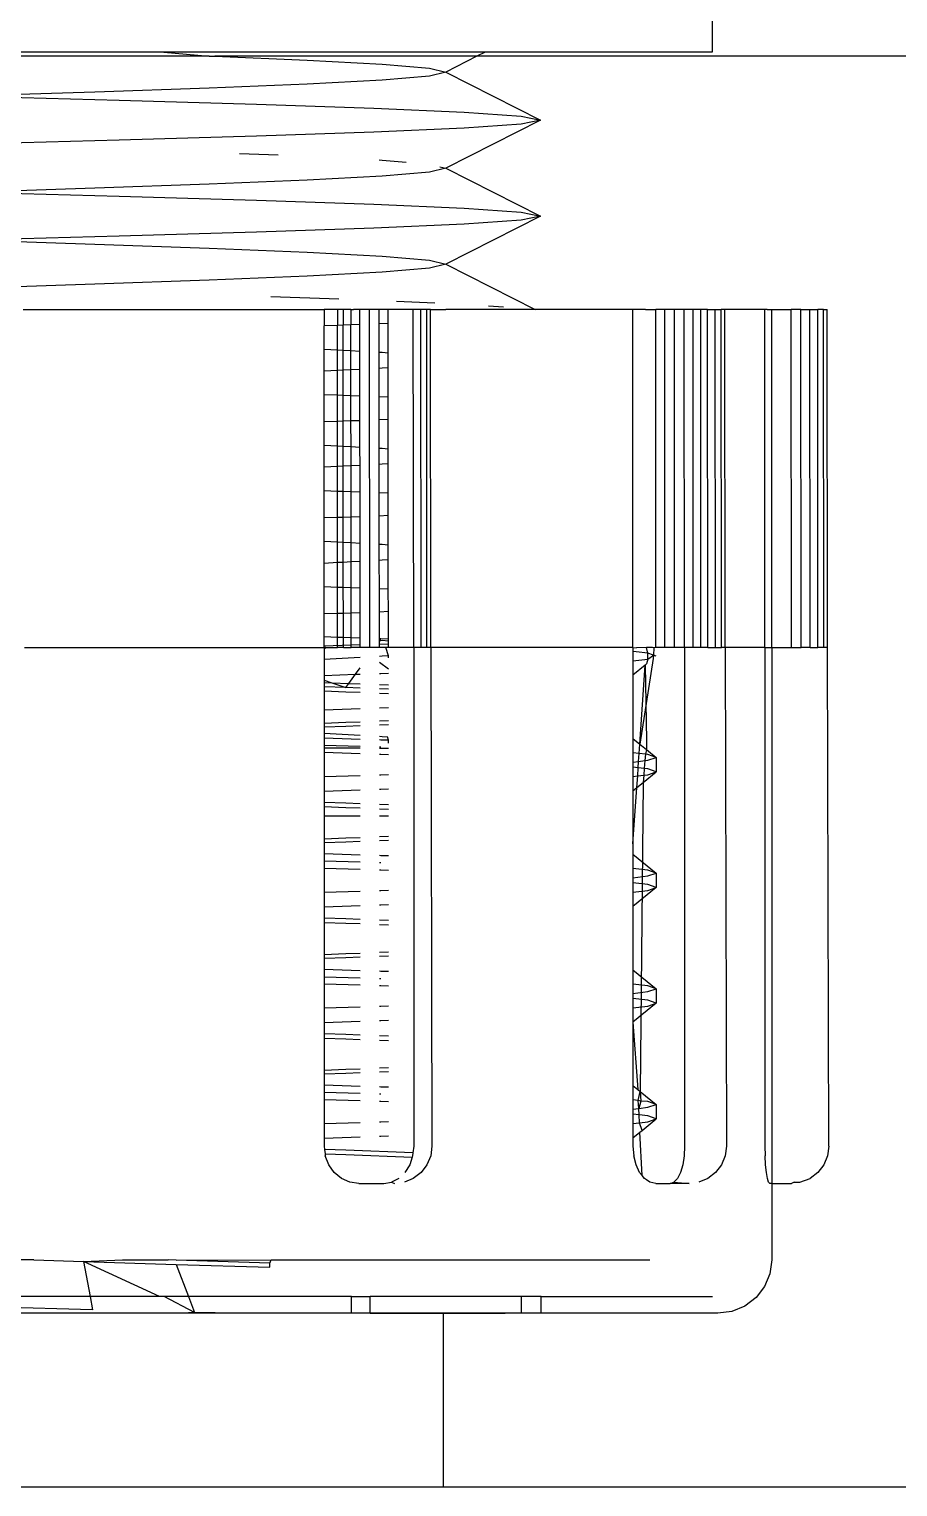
# Model space of a CAD drawing. Header units: metres. Extents: x -175 to 101, y -7 to 93.
# Drawn here: x 1.35203 to 1.36834, y 2.03295 to 2.06032 of the extents above; entities that cross this region are included whole.
import ezdxf

# ---------------------------------------------------------------- set-up
doc = ezdxf.new("R2010")
doc.units = ezdxf.units.M

msp = doc.modelspace()

# ---------------------------------------------------------------- linework, layer by layer
for p, q in [((1.364853, 2.076165), (1.364853, 2.059893)), ((1.355407, 2.059819), (1.345628, 2.059819)), ((1.354557, 2.059893), (1.347367, 2.059893)), ((1.354557, 2.059893), (1.355407, 2.059819)), ((1.36059, 2.059893), (1.354557, 2.059893)), ((1.355407, 2.059819), (1.355519, 2.059815)), ((1.355519, 2.059815), (1.357248, 2.059744)), ((1.360436, 2.059815), (1.355519, 2.059815)), ((1.360436, 2.059815), (1.359852, 2.059519)), ((1.36059, 2.059893), (1.360436, 2.059815)), ((1.590878, 2.059815), (1.360436, 2.059815)), ((1.364853, 2.059893), (1.36059, 2.059893)), ((1.357248, 2.059744), (1.358661, 2.059669)), ((1.358661, 2.059669), (1.359549, 2.059594)), ((1.359549, 2.059594), (1.359852, 2.059519)), ((1.359852, 2.059519), (1.359549, 2.059444)), ((1.359852, 2.059519), (1.36163, 2.058617)), ((1.355407, 2.059218), (1.353263, 2.059143)), ((1.357248, 2.059293), (1.355407, 2.059218)), ((1.358661, 2.059368), (1.357248, 2.059293)), ((1.359549, 2.059444), (1.358661, 2.059368)), ((1.353263, 2.059143), (1.350962, 2.059068)), ((1.350962, 2.059068), (1.353723, 2.058993)), ((1.353723, 2.058993), (1.356296, 2.058918)), ((1.356296, 2.058918), (1.358505, 2.058842)), ((1.358505, 2.058842), (1.360201, 2.058767)), ((1.360201, 2.058767), (1.361267, 2.058692)), ((1.361267, 2.058692), (1.36163, 2.058617)), ((1.360201, 2.058467), (1.358505, 2.058392)), ((1.36163, 2.058617), (1.359852, 2.057715)), ((1.361267, 2.058542), (1.360201, 2.058467)), ((1.36163, 2.058617), (1.361267, 2.058542)), ((1.353723, 2.058241), (1.350962, 2.058166)), ((1.356296, 2.058316), (1.353723, 2.058241)), ((1.358505, 2.058392), (1.356296, 2.058316)), ((1.355977, 2.057993), (1.356703, 2.057963)), ((1.358604, 2.057869), (1.358661, 2.057866)), ((1.358661, 2.057866), (1.359109, 2.057828)), ((1.359549, 2.05764), (1.358661, 2.057565)), ((1.359852, 2.057715), (1.359549, 2.05764)), ((1.359743, 2.057742), (1.359852, 2.057715)), ((1.359852, 2.057715), (1.36163, 2.056814)), ((1.353263, 2.05734), (1.350962, 2.057264)), ((1.355407, 2.057415), (1.353263, 2.05734)), ((1.357248, 2.05749), (1.355407, 2.057415)), ((1.358661, 2.057565), (1.357248, 2.05749)), ((1.350962, 2.057264), (1.353723, 2.057189)), ((1.353723, 2.057189), (1.356296, 2.057114)), ((1.356296, 2.057114), (1.358505, 2.057039)), ((1.358505, 2.057039), (1.360201, 2.056964)), ((1.36163, 2.056814), (1.359852, 2.055912)), ((1.360201, 2.056964), (1.361267, 2.056889)), ((1.361267, 2.056889), (1.36163, 2.056814)), ((1.36163, 2.056814), (1.361267, 2.056738)), ((1.356296, 2.056513), (1.353723, 2.056438)), ((1.358505, 2.056588), (1.356296, 2.056513)), ((1.360201, 2.056663), (1.358505, 2.056588)), ((1.361267, 2.056738), (1.360201, 2.056663)), ((1.353723, 2.056438), (1.350962, 2.056363)), ((1.350962, 2.056363), (1.353263, 2.056288)), ((1.353263, 2.056288), (1.355407, 2.056213)), ((1.355407, 2.056213), (1.357248, 2.056137)), ((1.357248, 2.056137), (1.358661, 2.056062)), ((1.358661, 2.056062), (1.359549, 2.055987)), ((1.359549, 2.055987), (1.359852, 2.055912)), ((1.357248, 2.055687), (1.355407, 2.055611)), ((1.358661, 2.055762), (1.357248, 2.055687)), ((1.359549, 2.055837), (1.358661, 2.055762)), ((1.359852, 2.055912), (1.359549, 2.055837)), ((1.359852, 2.055912), (1.361529, 2.055061)), ((1.353263, 2.055536), (1.350962, 2.055461)), ((1.355407, 2.055611), (1.353263, 2.055536)), ((1.356568, 2.055302), (1.357846, 2.055258)), ((1.358925, 2.055217), (1.359645, 2.055185)), ((1.360657, 2.055128), (1.360936, 2.055109)), ((1.35192, 2.055062), (1.357463, 2.055063)), ((1.357463, 2.055063), (1.357567, 2.055062)), ((1.357603, 2.055061), (1.357567, 2.055062)), ((1.357567, 2.055062), (1.357567, 2.054753)), ((1.357817, 2.055062), (1.357603, 2.055061)), ((1.357857, 2.055061), (1.357817, 2.055062)), ((1.357817, 2.055062), (1.357817, 2.054761)), ((1.357928, 2.055062), (1.357857, 2.055061)), ((1.357986, 2.055062), (1.357928, 2.055062)), ((1.357928, 2.055062), (1.357928, 2.054765)), ((1.358073, 2.055062), (1.357986, 2.055062)), ((1.358073, 2.055062), (1.35812, 2.055061)), ((1.358073, 2.055062), (1.358073, 2.05477)), ((1.358242, 2.055062), (1.35812, 2.055061)), ((1.358423, 2.055062), (1.358242, 2.055062)), ((1.358242, 2.054776), (1.358242, 2.055062)), ((1.358604, 2.055061), (1.358423, 2.055062)), ((1.358425, 2.048714), (1.358423, 2.055062)), ((1.358773, 2.055061), (1.358604, 2.055061)), ((1.358604, 2.054789), (1.358604, 2.055061)), ((1.359241, 2.055062), (1.358773, 2.055061)), ((1.358773, 2.054797), (1.358773, 2.055061)), ((1.359386, 2.055062), (1.359241, 2.055062)), ((1.35925, 2.048714), (1.359241, 2.055062)), ((1.359498, 2.055062), (1.359386, 2.055062)), ((1.359388, 2.048714), (1.359386, 2.055062)), ((1.359568, 2.055062), (1.359498, 2.055062)), ((1.3595, 2.048714), (1.359498, 2.055062)), ((1.359568, 2.055062), (1.359855, 2.055063)), ((1.35957, 2.048714), (1.359568, 2.055062)), ((1.361529, 2.055061), (1.359855, 2.055063)), ((1.363364, 2.055062), (1.361529, 2.055061)), ((1.363367, 2.048714), (1.363364, 2.055062)), ((1.36344, 2.055061), (1.363364, 2.055062)), ((1.363508, 2.055061), (1.36344, 2.055061)), ((1.363546, 2.055061), (1.363508, 2.055061)), ((1.363601, 2.055061), (1.363546, 2.055061)), ((1.363601, 2.055061), (1.363797, 2.055062)), ((1.3638, 2.048714), (1.363797, 2.055062)), ((1.363966, 2.055062), (1.363797, 2.055062)), ((1.363969, 2.048714), (1.363966, 2.055062)), ((1.364147, 2.055062), (1.363966, 2.055062)), ((1.364328, 2.055062), (1.364147, 2.055062)), ((1.36415, 2.048714), (1.364147, 2.055062)), ((1.364338, 2.048714), (1.364328, 2.055062)), ((1.364497, 2.055062), (1.364328, 2.055062)), ((1.3645, 2.048714), (1.364497, 2.055062)), ((1.364642, 2.055062), (1.364497, 2.055062)), ((1.364645, 2.048714), (1.364642, 2.055062)), ((1.364768, 2.055062), (1.364642, 2.055062)), ((1.364771, 2.048714), (1.364768, 2.055062)), ((1.364768, 2.055062), (1.364912, 2.055062)), ((1.364916, 2.048714), (1.364912, 2.055062)), ((1.364912, 2.055062), (1.365024, 2.055062)), ((1.365094, 2.055062), (1.365024, 2.055062)), ((1.365027, 2.048714), (1.365024, 2.055062)), ((1.365097, 2.048714), (1.365094, 2.055062)), ((1.365462, 2.055061), (1.365094, 2.055062)), ((1.365841, 2.055062), (1.365462, 2.055061)), ((1.365889, 2.055061), (1.365841, 2.055062)), ((1.365845, 2.048714), (1.365841, 2.055062)), ((1.365889, 2.055061), (1.365973, 2.055061)), ((1.365973, 2.055061), (1.366341, 2.055062)), ((1.365973, 2.048714), (1.365973, 2.055061)), ((1.366522, 2.055062), (1.366341, 2.055062)), ((1.366345, 2.048714), (1.366341, 2.055062)), ((1.366522, 2.055062), (1.366691, 2.055062)), ((1.366526, 2.048714), (1.366522, 2.055062)), ((1.366691, 2.055062), (1.366836, 2.055062)), ((1.366695, 2.048714), (1.366691, 2.055062)), ((1.366947, 2.055062), (1.366836, 2.055062)), ((1.36684, 2.048714), (1.366836, 2.055062)), ((1.366947, 2.055062), (1.367017, 2.055062)), ((1.366951, 2.048714), (1.366947, 2.055062)), ((1.367021, 2.048714), (1.367017, 2.055062)), ((1.357817, 2.054761), (1.357567, 2.054753)), ((1.357567, 2.054317), (1.357567, 2.054753)), ((1.357928, 2.054765), (1.357817, 2.054761)), ((1.357817, 2.054304), (1.357817, 2.054761)), ((1.358073, 2.05477), (1.357928, 2.054765)), ((1.357928, 2.054298), (1.357928, 2.054765)), ((1.358242, 2.054776), (1.358073, 2.05477)), ((1.358073, 2.05429), (1.358073, 2.05477)), ((1.358242, 2.054281), (1.358242, 2.054776)), ((1.358773, 2.054797), (1.358604, 2.054789)), ((1.358604, 2.054262), (1.358604, 2.054789)), ((1.358773, 2.054249), (1.358773, 2.054797)), ((1.357567, 2.054317), (1.357817, 2.054304)), ((1.357567, 2.0539), (1.357567, 2.054317)), ((1.357817, 2.054304), (1.357928, 2.054298)), ((1.357817, 2.053913), (1.357817, 2.054304)), ((1.357928, 2.054298), (1.358073, 2.05429)), ((1.357928, 2.053919), (1.357928, 2.054298)), ((1.358073, 2.05429), (1.358242, 2.054281)), ((1.358073, 2.053927), (1.358073, 2.05429)), ((1.358242, 2.053936), (1.358242, 2.054281)), ((1.358604, 2.054262), (1.358661, 2.054259)), ((1.358604, 2.053955), (1.358604, 2.054262)), ((1.358661, 2.054259), (1.358773, 2.054249)), ((1.358773, 2.053968), (1.358773, 2.054249)), ((1.357817, 2.053913), (1.357567, 2.0539)), ((1.357567, 2.053464), (1.357567, 2.0539)), ((1.357928, 2.053919), (1.357817, 2.053913)), ((1.357817, 2.053456), (1.357817, 2.053913)), ((1.358073, 2.053927), (1.357928, 2.053919)), ((1.357928, 2.053452), (1.357928, 2.053919)), ((1.358242, 2.053936), (1.358073, 2.053927)), ((1.358073, 2.053447), (1.358073, 2.053927)), ((1.358242, 2.053441), (1.358242, 2.053936)), ((1.358661, 2.053958), (1.358604, 2.053955)), ((1.358604, 2.053428), (1.358604, 2.053955)), ((1.358773, 2.053968), (1.358661, 2.053958)), ((1.358773, 2.05342), (1.358773, 2.053968)), ((1.357567, 2.053464), (1.357817, 2.053456)), ((1.357567, 2.05295), (1.357567, 2.053464)), ((1.357817, 2.053456), (1.357928, 2.053452)), ((1.357817, 2.052958), (1.357817, 2.053456)), ((1.357928, 2.053452), (1.358073, 2.053447)), ((1.357928, 2.052962), (1.357928, 2.053452)), ((1.358073, 2.053447), (1.358242, 2.053441)), ((1.358073, 2.052967), (1.358073, 2.053447)), ((1.358242, 2.052972), (1.358242, 2.053441)), ((1.358604, 2.053428), (1.358773, 2.05342)), ((1.358605, 2.052986), (1.358604, 2.053428)), ((1.358773, 2.052993), (1.358773, 2.05342)), ((1.357817, 2.052958), (1.357567, 2.05295)), ((1.357567, 2.052514), (1.357567, 2.05295)), ((1.357928, 2.052962), (1.357817, 2.052958)), ((1.357817, 2.0525), (1.357817, 2.052958)), ((1.358073, 2.052967), (1.357928, 2.052962)), ((1.357929, 2.052494), (1.357928, 2.052962)), ((1.358242, 2.052972), (1.358073, 2.052967)), ((1.358074, 2.052487), (1.358073, 2.052967)), ((1.358242, 2.052478), (1.358242, 2.052972)), ((1.358773, 2.052993), (1.358605, 2.052986)), ((1.358605, 2.052458), (1.358605, 2.052986)), ((1.358774, 2.052446), (1.358773, 2.052993)), ((1.357567, 2.052514), (1.357817, 2.0525)), ((1.357567, 2.052097), (1.357567, 2.052514)), ((1.357817, 2.0525), (1.357929, 2.052494)), ((1.357817, 2.05211), (1.357817, 2.0525)), ((1.357929, 2.052494), (1.358074, 2.052487)), ((1.357929, 2.052116), (1.357929, 2.052494)), ((1.358074, 2.052487), (1.358242, 2.052478)), ((1.358074, 2.052124), (1.358074, 2.052487)), ((1.358243, 2.052133), (1.358242, 2.052478)), ((1.358605, 2.052458), (1.358661, 2.052455)), ((1.358605, 2.052152), (1.358605, 2.052458)), ((1.358661, 2.052455), (1.358774, 2.052446)), ((1.358774, 2.052164), (1.358774, 2.052446)), ((1.357817, 2.05211), (1.357567, 2.052097)), ((1.357929, 2.052116), (1.357817, 2.05211)), ((1.357818, 2.051652), (1.357817, 2.05211)), ((1.358074, 2.052124), (1.357929, 2.052116)), ((1.357929, 2.051648), (1.357929, 2.052116)), ((1.358243, 2.052133), (1.358074, 2.052124)), ((1.358074, 2.051644), (1.358074, 2.052124)), ((1.358243, 2.051638), (1.358243, 2.052133)), ((1.358661, 2.052155), (1.358605, 2.052152)), ((1.358605, 2.051624), (1.358605, 2.052152)), ((1.358774, 2.052164), (1.358661, 2.052155)), ((1.358774, 2.051617), (1.358774, 2.052164)), ((1.357568, 2.051661), (1.357567, 2.052097)), ((1.357568, 2.051661), (1.357818, 2.051652)), ((1.357568, 2.051146), (1.357568, 2.051661)), ((1.357818, 2.051652), (1.357929, 2.051648)), ((1.357818, 2.051155), (1.357818, 2.051652)), ((1.357929, 2.051648), (1.358074, 2.051644)), ((1.357929, 2.051158), (1.357929, 2.051648)), ((1.358074, 2.051644), (1.358243, 2.051638)), ((1.358074, 2.051163), (1.358074, 2.051644)), ((1.358243, 2.051169), (1.358243, 2.051638)), ((1.358605, 2.051624), (1.358774, 2.051617)), ((1.358605, 2.051182), (1.358605, 2.051624)), ((1.358774, 2.05119), (1.358774, 2.051617)), ((1.357818, 2.051155), (1.357568, 2.051146)), ((1.357568, 2.05071), (1.357568, 2.051146)), ((1.357929, 2.051158), (1.357818, 2.051155)), ((1.357818, 2.050697), (1.357818, 2.051155)), ((1.358074, 2.051163), (1.357929, 2.051158)), ((1.357929, 2.050691), (1.357929, 2.051158)), ((1.358243, 2.051169), (1.358074, 2.051163)), ((1.358074, 2.050683), (1.358074, 2.051163)), ((1.358243, 2.050674), (1.358243, 2.051169)), ((1.358774, 2.05119), (1.358605, 2.051182)), ((1.358605, 2.050655), (1.358605, 2.051182)), ((1.358774, 2.050642), (1.358774, 2.05119)), ((1.357568, 2.05071), (1.357818, 2.050697)), ((1.357568, 2.050293), (1.357568, 2.05071)), ((1.357818, 2.050697), (1.357929, 2.050691)), ((1.357818, 2.050307), (1.357818, 2.050697)), ((1.357929, 2.050691), (1.358074, 2.050683)), ((1.357929, 2.050313), (1.357929, 2.050691)), ((1.358074, 2.050683), (1.358243, 2.050674)), ((1.358074, 2.05032), (1.358074, 2.050683)), ((1.358243, 2.050329), (1.358243, 2.050674)), ((1.358605, 2.050655), (1.358661, 2.050652)), ((1.358605, 2.050348), (1.358605, 2.050655)), ((1.358661, 2.050652), (1.358774, 2.050642)), ((1.358774, 2.050361), (1.358774, 2.050642)), ((1.357818, 2.050307), (1.357568, 2.050293)), ((1.357568, 2.049857), (1.357568, 2.050293)), ((1.357929, 2.050313), (1.357818, 2.050307)), ((1.357818, 2.049849), (1.357818, 2.050307)), ((1.358074, 2.05032), (1.357929, 2.050313)), ((1.357929, 2.049845), (1.357929, 2.050313)), ((1.358243, 2.050329), (1.358074, 2.05032)), ((1.358074, 2.04984), (1.358074, 2.05032)), ((1.358243, 2.049834), (1.358243, 2.050329)), ((1.358661, 2.050351), (1.358605, 2.050348)), ((1.358606, 2.049821), (1.358605, 2.050348)), ((1.358774, 2.050361), (1.358661, 2.050351)), ((1.358774, 2.049814), (1.358774, 2.050361)), ((1.357568, 2.049857), (1.357818, 2.049849)), ((1.357568, 2.049343), (1.357568, 2.049857)), ((1.357818, 2.049849), (1.357929, 2.049845)), ((1.357818, 2.049351), (1.357818, 2.049849)), ((1.357929, 2.049845), (1.358074, 2.04984)), ((1.35793, 2.049355), (1.357929, 2.049845)), ((1.358074, 2.04984), (1.358243, 2.049834)), ((1.358075, 2.04936), (1.358074, 2.04984)), ((1.358243, 2.049366), (1.358243, 2.049834)), ((1.358606, 2.049821), (1.358774, 2.049814)), ((1.358606, 2.049379), (1.358606, 2.049821)), ((1.358775, 2.049387), (1.358774, 2.049814)), ((1.358243, 2.049366), (1.358075, 2.04936)), ((1.358244, 2.04889), (1.358243, 2.049366)), ((1.358775, 2.049387), (1.358606, 2.049379)), ((1.358606, 2.048878), (1.358606, 2.049379)), ((1.358775, 2.048839), (1.358775, 2.049387)), ((1.357818, 2.049351), (1.357568, 2.049343)), ((1.357568, 2.048911), (1.357568, 2.049343)), ((1.35793, 2.049355), (1.357818, 2.049351)), ((1.357818, 2.048903), (1.357818, 2.049351)), ((1.358075, 2.04936), (1.35793, 2.049355)), ((1.35793, 2.0489), (1.35793, 2.049355)), ((1.358075, 2.048895), (1.358075, 2.04936)), ((1.357818, 2.048903), (1.357568, 2.048911)), ((1.357569, 2.048714), (1.357568, 2.048911)), ((1.357819, 2.048714), (1.357818, 2.048903)), ((1.35793, 2.0489), (1.357818, 2.048903)), ((1.35793, 2.048714), (1.35793, 2.0489)), ((1.358075, 2.048895), (1.35793, 2.0489)), ((1.358075, 2.048714), (1.358075, 2.048895)), ((1.358244, 2.04889), (1.358075, 2.048895)), ((1.358244, 2.048714), (1.358244, 2.04889)), ((1.358632, 2.048877), (1.358606, 2.048878)), ((1.358606, 2.048841), (1.358606, 2.048878)), ((1.358606, 2.048841), (1.358632, 2.048877)), ((1.358606, 2.048841), (1.358661, 2.048849)), ((1.358606, 2.048714), (1.358606, 2.048841)), ((1.358775, 2.048872), (1.358632, 2.048877)), ((1.358661, 2.048849), (1.358775, 2.048839)), ((1.358775, 2.048714), (1.358775, 2.048839)), ((1.351944, 2.048714), (1.357569, 2.048714)), ((1.358244, 2.048762), (1.357569, 2.04874)), ((1.357603, 2.048711), (1.357569, 2.048714)), ((1.357569, 2.048714), (1.357569, 2.048689)), ((1.357569, 2.048689), (1.357603, 2.048711)), ((1.357569, 2.048689), (1.357569, 2.04849)), ((1.357603, 2.048711), (1.357819, 2.048714)), ((1.35793, 2.048714), (1.357819, 2.048714)), ((1.35793, 2.048714), (1.358075, 2.048714)), ((1.358244, 2.048714), (1.358075, 2.048714)), ((1.358425, 2.048714), (1.358244, 2.048714)), ((1.358606, 2.048714), (1.358425, 2.048714)), ((1.358775, 2.048779), (1.358606, 2.048773)), ((1.358725, 2.048715), (1.358606, 2.048714)), ((1.358661, 2.048548), (1.358606, 2.048545)), ((1.358775, 2.048558), (1.358661, 2.048548)), ((1.358775, 2.048714), (1.358725, 2.048715)), ((1.358775, 2.048558), (1.358725, 2.048715)), ((1.35925, 2.048714), (1.358775, 2.048714)), ((1.358775, 2.048517), (1.358775, 2.048558)), ((1.35925, 2.048714), (1.35925, 2.039352)), ((1.359388, 2.048714), (1.35925, 2.048714)), ((1.3595, 2.048714), (1.359388, 2.048714)), ((1.35957, 2.048714), (1.3595, 2.048714)), ((1.35957, 2.048714), (1.359593, 2.039352)), ((1.363367, 2.048714), (1.35957, 2.048714)), ((1.363367, 2.048714), (1.363435, 2.048708)), ((1.363367, 2.048714), (1.363367, 2.048639)), ((1.363427, 2.048632), (1.363367, 2.048639)), ((1.363367, 2.048639), (1.363367, 2.048464)), ((1.363647, 2.048605), (1.363427, 2.048632)), ((1.363622, 2.048712), (1.363435, 2.048708)), ((1.363647, 2.048605), (1.363622, 2.048712)), ((1.363735, 2.048712), (1.363622, 2.048712)), ((1.363753, 2.048567), (1.363647, 2.048605)), ((1.363647, 2.048497), (1.363647, 2.048605)), ((1.363647, 2.048497), (1.363753, 2.048567)), ((1.363762, 2.04871), (1.363735, 2.048712)), ((1.363753, 2.048567), (1.363748, 2.048507)), ((1.363762, 2.04871), (1.363753, 2.048567)), ((1.363802, 2.048551), (1.363753, 2.048567)), ((1.3638, 2.048714), (1.363762, 2.04871)), ((1.363969, 2.048714), (1.3638, 2.048714)), ((1.36415, 2.048714), (1.363969, 2.048714)), ((1.364338, 2.048714), (1.36415, 2.048714)), ((1.364338, 2.048714), (1.364338, 2.039352)), ((1.3645, 2.048714), (1.364338, 2.048714)), ((1.364645, 2.048714), (1.3645, 2.048714)), ((1.364771, 2.048714), (1.364645, 2.048714)), ((1.364771, 2.048714), (1.364916, 2.048714)), ((1.364916, 2.048714), (1.365027, 2.048714)), ((1.365097, 2.048714), (1.365027, 2.048714)), ((1.365097, 2.048714), (1.365121, 2.039352)), ((1.365845, 2.048714), (1.365097, 2.048714)), ((1.365845, 2.048714), (1.365845, 2.039352)), ((1.365845, 2.048714), (1.365973, 2.048714)), ((1.365973, 2.048714), (1.365973, 2.038652)), ((1.365973, 2.048714), (1.366345, 2.048714)), ((1.366345, 2.048714), (1.366526, 2.048714)), ((1.366695, 2.048714), (1.366526, 2.048714)), ((1.366695, 2.048714), (1.36684, 2.048714)), ((1.366951, 2.048714), (1.36684, 2.048714)), ((1.367021, 2.048714), (1.366951, 2.048714)), ((1.367045, 2.039352), (1.367021, 2.048714)), ((1.358244, 2.048526), (1.357569, 2.04849)), ((1.357569, 2.04849), (1.357569, 2.048191)), ((1.358155, 2.04821), (1.358244, 2.048334)), ((1.358775, 2.048309), (1.358606, 2.048429)), ((1.363367, 2.048464), (1.363647, 2.048497)), ((1.363367, 2.048464), (1.363367, 2.048194)), ((1.363599, 2.048385), (1.363367, 2.048194)), ((1.363748, 2.048507), (1.363497, 2.046898)), ((1.363497, 2.046898), (1.363599, 2.048385)), ((1.363622, 2.048404), (1.363599, 2.048385)), ((1.363599, 2.048385), (1.363622, 2.046966)), ((1.363647, 2.048497), (1.363622, 2.048404)), ((1.357569, 2.048191), (1.358155, 2.04821)), ((1.357569, 2.048191), (1.357569, 2.048098)), ((1.357569, 2.048098), (1.357714, 2.048049)), ((1.357569, 2.048098), (1.357569, 2.048054)), ((1.357569, 2.048054), (1.357714, 2.048049)), ((1.357569, 2.048054), (1.357569, 2.047975)), ((1.357714, 2.048049), (1.357976, 2.047961)), ((1.357714, 2.048049), (1.358032, 2.048038)), ((1.357976, 2.047961), (1.358032, 2.048038)), ((1.358032, 2.048038), (1.358155, 2.04821)), ((1.358032, 2.048038), (1.358244, 2.048031)), ((1.358155, 2.04821), (1.358244, 2.048213)), ((1.358606, 2.048225), (1.358632, 2.048225)), ((1.358606, 2.048018), (1.358775, 2.04801)), ((1.358632, 2.048225), (1.358775, 2.048231)), ((1.363367, 2.048194), (1.363367, 2.047003)), ((1.357976, 2.047961), (1.357569, 2.047975)), ((1.357569, 2.047975), (1.357569, 2.047897)), ((1.357569, 2.047897), (1.357976, 2.047883)), ((1.357569, 2.047897), (1.357569, 2.047539)), ((1.358244, 2.04795), (1.357976, 2.047961)), ((1.357976, 2.047883), (1.358244, 2.047872)), ((1.358775, 2.047929), (1.358606, 2.047936)), ((1.358606, 2.047858), (1.358775, 2.047851)), ((1.358244, 2.047562), (1.357569, 2.047539)), ((1.357569, 2.047539), (1.357569, 2.047295)), ((1.358775, 2.047583), (1.358606, 2.047576)), ((1.357569, 2.047295), (1.357976, 2.047309)), ((1.357569, 2.047295), (1.357569, 2.047217)), ((1.357976, 2.047231), (1.357569, 2.047217)), ((1.357569, 2.047217), (1.357569, 2.047103)), ((1.357976, 2.047309), (1.358244, 2.04732)), ((1.358244, 2.047242), (1.357976, 2.047231)), ((1.358606, 2.047334), (1.358775, 2.047341)), ((1.358775, 2.047263), (1.358606, 2.047256)), ((1.357569, 2.047103), (1.358244, 2.047067)), ((1.357569, 2.047103), (1.357569, 2.04701)), ((1.358244, 2.046989), (1.357569, 2.04701)), ((1.357569, 2.04701), (1.357569, 2.046821)), ((1.358606, 2.047048), (1.358661, 2.047045)), ((1.358632, 2.046976), (1.358606, 2.046977)), ((1.358775, 2.046971), (1.358632, 2.046976)), ((1.358661, 2.047045), (1.35876, 2.047037)), ((1.358775, 2.046971), (1.35876, 2.047037)), ((1.358775, 2.046917), (1.358775, 2.046971)), ((1.363367, 2.047003), (1.363497, 2.046898)), ((1.363367, 2.047003), (1.363367, 2.046737)), ((1.363485, 2.046723), (1.363497, 2.046898)), ((1.363497, 2.046898), (1.363622, 2.046796)), ((1.363622, 2.046966), (1.363622, 2.046796)), ((1.358244, 2.046853), (1.357569, 2.046875)), ((1.358244, 2.046821), (1.357569, 2.046821)), ((1.357569, 2.046821), (1.357569, 2.046739)), ((1.358244, 2.046718), (1.357569, 2.046739)), ((1.357569, 2.046739), (1.357569, 2.04629)), ((1.358632, 2.046841), (1.358606, 2.046841)), ((1.358606, 2.046821), (1.358775, 2.046821)), ((1.358632, 2.046705), (1.358606, 2.046706)), ((1.358775, 2.0467), (1.358632, 2.046705)), ((1.363485, 2.046723), (1.363367, 2.046737)), ((1.363367, 2.046737), (1.363367, 2.046563)), ((1.363474, 2.046576), (1.363485, 2.046723)), ((1.363601, 2.04671), (1.363485, 2.046723)), ((1.363601, 2.04671), (1.363591, 2.046589)), ((1.363622, 2.046796), (1.363601, 2.04671)), ((1.363647, 2.046705), (1.363601, 2.04671)), ((1.363622, 2.046796), (1.363802, 2.04665)), ((1.363802, 2.04665), (1.363647, 2.046705)), ((1.363647, 2.046596), (1.363802, 2.04665)), ((1.363802, 2.04665), (1.363802, 2.046379)), ((1.363367, 2.046563), (1.363474, 2.046576)), ((1.363367, 2.046563), (1.363367, 2.046466)), ((1.363466, 2.046454), (1.363367, 2.046466)), ((1.363367, 2.046466), (1.363367, 2.046292)), ((1.363456, 2.046302), (1.363466, 2.046454)), ((1.363466, 2.046454), (1.363474, 2.046576)), ((1.363579, 2.046441), (1.363466, 2.046454)), ((1.363474, 2.046576), (1.363591, 2.046589)), ((1.363558, 2.046179), (1.363802, 2.046379)), ((1.363579, 2.046441), (1.363569, 2.046316)), ((1.363591, 2.046589), (1.363579, 2.046441)), ((1.363647, 2.046433), (1.363579, 2.046441)), ((1.363591, 2.046589), (1.363647, 2.046596)), ((1.363802, 2.046379), (1.363647, 2.046433)), ((1.363647, 2.046325), (1.363802, 2.046379)), ((1.357569, 2.04629), (1.358244, 2.046312)), ((1.357569, 2.04629), (1.357569, 2.046019)), ((1.358606, 2.046324), (1.358632, 2.046324)), ((1.358632, 2.046324), (1.358775, 2.04633)), ((1.363367, 2.046292), (1.363456, 2.046302)), ((1.363367, 2.046292), (1.363367, 2.046022)), ((1.363367, 2.046022), (1.36344, 2.046082)), ((1.363367, 2.045025), (1.36344, 2.046082)), ((1.36344, 2.046082), (1.363456, 2.046302)), ((1.36344, 2.046082), (1.363558, 2.046179)), ((1.363456, 2.046302), (1.363569, 2.046316)), ((1.363558, 2.046179), (1.363502, 2.040378)), ((1.363569, 2.046316), (1.363558, 2.046179)), ((1.363569, 2.046316), (1.363647, 2.046325)), ((1.357569, 2.046019), (1.358244, 2.046041)), ((1.357569, 2.046019), (1.357569, 2.045803)), ((1.357976, 2.045789), (1.357569, 2.045803)), ((1.357569, 2.045803), (1.357569, 2.045725)), ((1.358606, 2.046053), (1.358632, 2.046053)), ((1.358632, 2.046053), (1.358775, 2.046059)), ((1.363367, 2.046022), (1.363367, 2.045025)), ((1.357569, 2.045725), (1.357976, 2.045711)), ((1.357569, 2.045725), (1.357569, 2.045551)), ((1.357569, 2.045551), (1.357569, 2.045123)), ((1.357569, 2.045551), (1.358244, 2.045551)), ((1.358244, 2.045778), (1.357976, 2.045789)), ((1.357976, 2.045711), (1.358244, 2.0457)), ((1.358775, 2.045757), (1.358606, 2.045764)), ((1.358606, 2.045686), (1.358775, 2.045679)), ((1.358606, 2.045551), (1.358775, 2.045551)), ((1.357569, 2.045123), (1.357976, 2.045137)), ((1.357569, 2.045123), (1.357569, 2.045045)), ((1.357976, 2.045059), (1.357569, 2.045045)), ((1.357569, 2.045045), (1.357569, 2.044838)), ((1.357976, 2.045137), (1.358244, 2.045148)), ((1.358244, 2.04507), (1.357976, 2.045059)), ((1.358606, 2.045162), (1.358775, 2.045169)), ((1.358775, 2.045091), (1.358606, 2.045084)), ((1.363367, 2.045025), (1.363367, 2.044831)), ((1.358244, 2.044817), (1.357569, 2.044838)), ((1.357569, 2.044838), (1.357569, 2.044703)), ((1.358632, 2.044804), (1.358606, 2.044805)), ((1.358775, 2.044799), (1.358632, 2.044804)), ((1.363367, 2.044831), (1.363367, 2.044566)), ((1.363367, 2.044831), (1.363802, 2.044478)), ((1.358244, 2.044681), (1.357569, 2.044703)), ((1.357569, 2.044703), (1.357569, 2.044567)), ((1.358244, 2.044546), (1.357569, 2.044567)), ((1.357569, 2.044567), (1.357569, 2.044118)), ((1.358632, 2.044669), (1.358606, 2.044669)), ((1.358632, 2.044533), (1.358606, 2.044534)), ((1.358775, 2.044528), (1.358632, 2.044533)), ((1.363367, 2.044566), (1.363367, 2.044391)), ((1.363647, 2.044533), (1.363367, 2.044566)), ((1.363802, 2.044478), (1.363647, 2.044533)), ((1.363647, 2.044424), (1.363802, 2.044478)), ((1.363802, 2.044478), (1.363802, 2.044207)), ((1.363367, 2.044391), (1.363647, 2.044424)), ((1.363367, 2.044391), (1.363367, 2.044295)), ((1.363367, 2.044295), (1.363367, 2.04412)), ((1.363647, 2.044261), (1.363367, 2.044295)), ((1.363802, 2.044207), (1.363367, 2.04385)), ((1.363802, 2.044207), (1.363647, 2.044261)), ((1.363647, 2.044153), (1.363802, 2.044207)), ((1.357569, 2.044118), (1.358244, 2.04414)), ((1.357569, 2.044118), (1.357569, 2.043847)), ((1.358606, 2.044152), (1.358632, 2.044152)), ((1.358632, 2.044152), (1.358775, 2.044158)), ((1.358632, 2.043881), (1.358775, 2.043887)), ((1.363367, 2.04412), (1.363647, 2.044153)), ((1.363367, 2.04412), (1.363367, 2.04385)), ((1.357569, 2.043847), (1.358244, 2.043869)), ((1.357569, 2.043847), (1.357569, 2.043631)), ((1.357976, 2.043617), (1.357569, 2.043631)), ((1.357569, 2.043631), (1.357569, 2.043553)), ((1.358244, 2.043606), (1.357976, 2.043617)), ((1.358606, 2.043881), (1.358632, 2.043881)), ((1.363367, 2.04385), (1.363367, 2.042697)), ((1.357569, 2.043553), (1.357976, 2.043539)), ((1.357569, 2.043553), (1.357569, 2.042951)), ((1.357976, 2.043539), (1.358244, 2.043528)), ((1.358775, 2.043585), (1.358606, 2.043592)), ((1.358606, 2.043514), (1.358775, 2.043507)), ((1.357569, 2.042951), (1.357976, 2.042965)), ((1.357569, 2.042951), (1.357569, 2.042873)), ((1.357976, 2.042887), (1.357569, 2.042873)), ((1.357569, 2.042873), (1.357569, 2.042666)), ((1.357976, 2.042965), (1.358244, 2.042976)), ((1.358244, 2.042898), (1.357976, 2.042887)), ((1.358606, 2.04299), (1.358775, 2.042997)), ((1.358775, 2.042919), (1.358606, 2.042912)), ((1.358244, 2.042645), (1.357569, 2.042666)), ((1.357569, 2.042666), (1.357569, 2.042531)), ((1.357569, 2.042531), (1.358244, 2.042509)), ((1.357569, 2.042531), (1.357569, 2.042395)), ((1.358632, 2.042632), (1.358606, 2.042633)), ((1.358775, 2.042627), (1.358632, 2.042632)), ((1.363367, 2.042697), (1.363367, 2.042659)), ((1.363367, 2.042659), (1.363367, 2.042394)), ((1.363367, 2.042659), (1.363802, 2.042306)), ((1.358244, 2.042374), (1.357569, 2.042395)), ((1.357569, 2.042395), (1.357569, 2.041946)), ((1.358606, 2.042497), (1.358632, 2.042497)), ((1.358632, 2.042361), (1.358606, 2.042362)), ((1.358775, 2.042356), (1.358632, 2.042361)), ((1.363647, 2.042361), (1.363367, 2.042394)), ((1.363367, 2.042394), (1.363367, 2.042219)), ((1.363367, 2.042219), (1.363647, 2.042252)), ((1.363802, 2.042306), (1.363647, 2.042361)), ((1.363647, 2.042252), (1.363802, 2.042306)), ((1.363802, 2.042306), (1.363802, 2.042035)), ((1.358606, 2.04198), (1.358632, 2.04198)), ((1.358632, 2.04198), (1.358775, 2.041986)), ((1.363367, 2.042219), (1.363367, 2.042123)), ((1.363367, 2.042123), (1.363367, 2.041948)), ((1.363647, 2.04209), (1.363367, 2.042123)), ((1.363802, 2.042035), (1.363367, 2.041678)), ((1.363367, 2.041948), (1.363647, 2.041981)), ((1.363802, 2.042035), (1.363647, 2.04209)), ((1.363647, 2.041981), (1.363802, 2.042035)), ((1.357569, 2.041946), (1.358244, 2.041968)), ((1.357569, 2.041946), (1.357569, 2.041675)), ((1.357569, 2.041675), (1.358244, 2.041697)), ((1.358606, 2.041709), (1.358632, 2.041709)), ((1.358632, 2.041709), (1.358775, 2.041715)), ((1.363367, 2.041948), (1.363367, 2.041678)), ((1.357569, 2.041675), (1.357569, 2.041459)), ((1.357976, 2.041445), (1.357569, 2.041459)), ((1.357569, 2.041459), (1.357569, 2.041381)), ((1.358244, 2.041434), (1.357976, 2.041445)), ((1.363367, 2.041678), (1.363456, 2.040415)), ((1.363367, 2.041678), (1.363367, 2.040487)), ((1.357569, 2.041381), (1.357976, 2.041367)), ((1.357569, 2.041381), (1.357569, 2.040779)), ((1.357976, 2.041367), (1.358244, 2.041356)), ((1.358775, 2.041413), (1.358606, 2.04142)), ((1.358606, 2.041342), (1.358775, 2.041335)), ((1.357569, 2.040779), (1.357976, 2.040793)), ((1.357569, 2.040779), (1.357569, 2.040701)), ((1.357976, 2.040715), (1.357569, 2.040701)), ((1.357569, 2.040701), (1.357569, 2.040494)), ((1.357976, 2.040793), (1.358244, 2.040804)), ((1.358244, 2.040726), (1.357976, 2.040715)), ((1.358606, 2.040818), (1.358775, 2.040825)), ((1.358775, 2.040747), (1.358606, 2.04074)), ((1.358244, 2.040473), (1.357569, 2.040494)), ((1.357569, 2.040494), (1.357569, 2.040359)), ((1.358244, 2.040337), (1.357569, 2.040359)), ((1.357569, 2.040359), (1.357569, 2.040223)), ((1.358632, 2.04046), (1.358606, 2.040461)), ((1.358775, 2.040455), (1.358632, 2.04046)), ((1.363367, 2.040487), (1.363456, 2.040415)), ((1.363367, 2.040487), (1.363367, 2.040222)), ((1.363456, 2.040415), (1.363502, 2.040378)), ((1.363467, 2.04021), (1.363502, 2.040378)), ((1.363502, 2.040378), (1.363513, 2.040192)), ((1.363502, 2.040378), (1.363802, 2.040134)), ((1.358244, 2.040202), (1.357569, 2.040223)), ((1.357569, 2.040223), (1.357569, 2.039774)), ((1.358632, 2.040325), (1.358606, 2.040325)), ((1.358632, 2.040189), (1.358606, 2.04019)), ((1.358775, 2.040184), (1.358632, 2.040189)), ((1.363467, 2.04021), (1.363367, 2.040222)), ((1.363367, 2.040222), (1.363367, 2.040047)), ((1.363367, 2.040047), (1.363475, 2.04006)), ((1.363513, 2.040192), (1.363467, 2.04021)), ((1.363475, 2.04006), (1.363467, 2.04021)), ((1.363513, 2.040192), (1.363475, 2.04006)), ((1.363475, 2.04006), (1.363647, 2.04008)), ((1.363481, 2.039937), (1.363475, 2.04006)), ((1.363647, 2.040189), (1.363513, 2.040192)), ((1.363802, 2.040134), (1.363647, 2.040189)), ((1.363647, 2.04008), (1.363802, 2.040134)), ((1.363802, 2.040134), (1.363802, 2.039863)), ((1.357569, 2.039774), (1.358244, 2.039796)), ((1.358606, 2.039808), (1.358632, 2.039808)), ((1.358632, 2.039808), (1.358775, 2.039814)), ((1.363367, 2.040047), (1.363367, 2.039951)), ((1.363481, 2.039937), (1.363367, 2.039951)), ((1.363367, 2.039951), (1.363367, 2.039776)), ((1.363367, 2.039776), (1.363489, 2.03979)), ((1.363489, 2.03979), (1.363481, 2.039937)), ((1.363647, 2.039918), (1.363481, 2.039937)), ((1.363489, 2.03979), (1.363647, 2.039809)), ((1.363539, 2.039647), (1.363489, 2.03979)), ((1.363539, 2.039647), (1.363802, 2.039863)), ((1.363802, 2.039863), (1.363647, 2.039918)), ((1.363647, 2.039809), (1.363802, 2.039863)), ((1.357569, 2.039774), (1.357569, 2.039503)), ((1.357569, 2.039503), (1.358244, 2.039525)), ((1.358606, 2.039537), (1.358632, 2.039537)), ((1.358632, 2.039537), (1.358775, 2.039543)), ((1.363367, 2.039776), (1.363367, 2.039506)), ((1.363367, 2.039506), (1.363498, 2.039614)), ((1.363367, 2.039506), (1.363367, 2.039352)), ((1.363498, 2.039614), (1.363539, 2.039647)), ((1.363541, 2.038797), (1.363498, 2.039614)), ((1.357569, 2.039503), (1.357569, 2.039352)), ((1.357569, 2.039352), (1.357576, 2.039287)), ((1.357977, 2.039273), (1.357576, 2.039287)), ((1.357576, 2.039287), (1.357586, 2.039209)), ((1.359236, 2.039223), (1.357977, 2.039273)), ((1.35925, 2.039352), (1.359236, 2.039223)), ((1.359593, 2.039352), (1.35957, 2.03917)), ((1.363367, 2.039352), (1.363382, 2.03917)), ((1.364338, 2.039352), (1.364329, 2.03917)), ((1.365121, 2.039352), (1.365097, 2.03917)), ((1.365845, 2.039352), (1.365848, 2.03917)), ((1.367045, 2.039352), (1.367021, 2.03917)), ((1.357586, 2.039209), (1.357977, 2.039195)), ((1.357586, 2.039209), (1.357591, 2.03917)), ((1.357656, 2.039002), (1.357591, 2.03917)), ((1.35776, 2.038857), (1.357656, 2.039002)), ((1.357977, 2.039195), (1.359222, 2.039145)), ((1.359175, 2.039002), (1.359086, 2.038857)), ((1.359222, 2.039145), (1.359175, 2.039002)), ((1.359231, 2.03917), (1.359222, 2.039145)), ((1.359236, 2.039223), (1.359231, 2.03917)), ((1.3595, 2.039002), (1.359388, 2.038857)), ((1.35957, 2.03917), (1.3595, 2.039002)), ((1.363425, 2.039002), (1.363382, 2.03917)), ((1.363493, 2.038857), (1.363425, 2.039002)), ((1.364302, 2.039002), (1.364259, 2.038857)), ((1.364329, 2.03917), (1.364302, 2.039002)), ((1.365027, 2.039002), (1.364916, 2.038857)), ((1.365097, 2.03917), (1.365027, 2.039002)), ((1.365858, 2.039002), (1.365848, 2.03917)), ((1.365872, 2.038857), (1.365858, 2.039002)), ((1.366951, 2.039002), (1.36684, 2.038857)), ((1.367021, 2.03917), (1.366951, 2.039002)), ((1.357895, 2.038745), (1.35776, 2.038857)), ((1.358052, 2.038675), (1.357895, 2.038745)), ((1.35897, 2.038745), (1.358834, 2.038675)), ((1.359243, 2.038745), (1.359075, 2.038675)), ((1.359388, 2.038857), (1.359243, 2.038745)), ((1.363541, 2.038797), (1.363493, 2.038857)), ((1.363582, 2.038745), (1.363541, 2.038797)), ((1.363624, 2.038717), (1.363582, 2.038745)), ((1.363686, 2.038675), (1.363624, 2.038717)), ((1.364203, 2.038745), (1.364138, 2.038675)), ((1.364259, 2.038857), (1.364203, 2.038745)), ((1.364771, 2.038745), (1.364602, 2.038675)), ((1.364916, 2.038857), (1.364771, 2.038745)), ((1.365891, 2.038745), (1.365872, 2.038857)), ((1.365914, 2.038675), (1.365891, 2.038745)), ((1.366502, 2.038675), (1.366695, 2.038745)), ((1.36684, 2.038857), (1.366695, 2.038745)), ((1.358221, 2.038652), (1.358052, 2.038675)), ((1.358221, 2.038652), (1.358689, 2.038652)), ((1.358689, 2.038652), (1.358834, 2.038675)), ((1.358834, 2.038675), (1.358893, 2.038652)), ((1.363797, 2.038652), (1.363686, 2.038675)), ((1.363797, 2.038652), (1.364068, 2.038652)), ((1.364068, 2.038652), (1.364138, 2.038675)), ((1.364421, 2.038652), (1.364068, 2.038652)), ((1.364138, 2.038675), (1.364421, 2.038652)), ((1.365937, 2.038652), (1.365914, 2.038675)), ((1.365973, 2.038652), (1.365937, 2.038652)), ((1.365973, 2.038652), (1.366345, 2.038652)), ((1.365973, 2.038652), (1.365973, 2.037214)), ((1.366392, 2.038675), (1.366345, 2.038652)), ((1.366392, 2.038675), (1.366502, 2.038675)), ((1.352117, 2.037214), (1.344259, 2.037214)), ((1.352117, 2.037214), (1.353048, 2.037186)), ((1.353048, 2.037186), (1.353781, 2.037214)), ((1.353048, 2.037186), (1.354791, 2.037131)), ((1.354475, 2.036529), (1.353048, 2.037186)), ((1.353048, 2.037186), (1.353174, 2.036529)), ((1.353781, 2.037214), (1.354641, 2.037214)), ((1.354791, 2.037209), (1.354641, 2.037214)), ((1.354791, 2.037209), (1.356577, 2.037214)), ((1.356551, 2.037155), (1.354791, 2.037209)), ((1.354791, 2.037131), (1.356551, 2.037077)), ((1.354791, 2.037131), (1.35502, 2.036529)), ((1.356551, 2.037155), (1.356577, 2.037214)), ((1.356551, 2.037077), (1.356551, 2.037155)), ((1.356577, 2.037214), (1.363687, 2.037214)), ((1.365973, 2.037214), (1.365939, 2.036955)), ((1.365939, 2.036955), (1.365838, 2.036714)), ((1.353174, 2.036529), (1.350973, 2.036529)), ((1.353174, 2.036529), (1.353222, 2.036279)), ((1.354475, 2.036529), (1.353174, 2.036529)), ((1.354568, 2.036529), (1.354475, 2.036529)), ((1.35502, 2.036529), (1.354568, 2.036529)), ((1.355136, 2.036225), (1.354568, 2.036529)), ((1.35502, 2.036529), (1.355136, 2.036225)), ((1.358084, 2.036529), (1.35502, 2.036529)), ((1.358084, 2.036214), (1.358084, 2.036529)), ((1.358084, 2.036529), (1.358433, 2.036529)), ((1.358433, 2.036214), (1.358433, 2.036529)), ((1.361277, 2.036529), (1.358433, 2.036529)), ((1.361641, 2.036529), (1.361277, 2.036529)), ((1.361277, 2.036214), (1.361277, 2.036529)), ((1.361641, 2.036214), (1.361641, 2.036529)), ((1.361641, 2.036529), (1.364864, 2.036529)), ((1.365678, 2.036507), (1.365469, 2.036348)), ((1.365838, 2.036714), (1.365678, 2.036507)), ((1.353222, 2.036279), (1.350973, 2.036341)), ((1.355136, 2.036225), (1.354911, 2.036214)), ((1.355917, 2.036214), (1.355136, 2.036225)), ((1.365225, 2.036248), (1.364964, 2.036214)), ((1.365469, 2.036348), (1.365225, 2.036248)), ((1.354911, 2.036214), (1.350973, 2.036214)), ((1.353943, 2.036214), (1.35137, 2.036214)), ((1.356313, 2.036214), (1.353943, 2.036214)), ((1.358084, 2.036214), (1.355917, 2.036214)), ((1.358319, 2.036214), (1.356313, 2.036214)), ((1.358433, 2.036214), (1.358084, 2.036214)), ((1.359825, 2.036214), (1.358319, 2.036214)), ((1.358433, 2.036214), (1.359812, 2.036214)), ((1.358952, 2.036214), (1.359428, 2.036214)), ((1.359428, 2.036214), (1.360522, 2.036214)), ((1.359812, 2.032953), (1.359812, 2.036214)), ((1.361277, 2.036214), (1.359812, 2.036214)), ((1.360727, 2.036214), (1.359825, 2.036214)), ((1.360522, 2.036214), (1.360965, 2.036214)), ((1.360965, 2.036214), (1.360727, 2.036214)), ((1.361641, 2.036214), (1.361277, 2.036214)), ((1.364964, 2.036214), (1.361641, 2.036214)), ((1.341864, 2.032953), (1.359812, 2.032953)), ((1.359812, 2.032953), (1.404759, 2.032953))]:
    msp.add_line(p, q)

doc.saveas('drawing.dxf')
